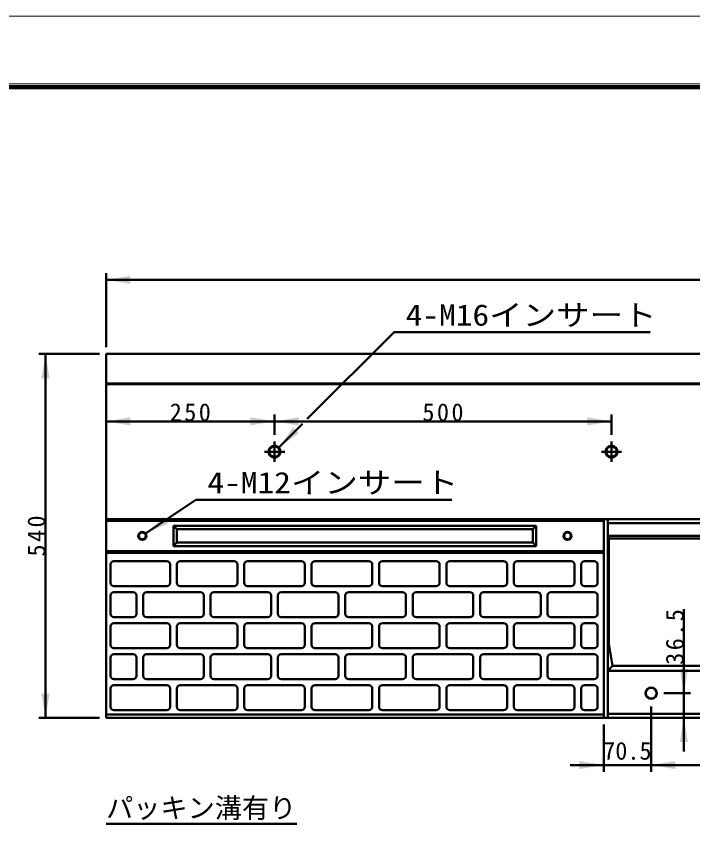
# Model space of a CAD drawing. Units: millimetres, scale not verified. Extents: x -2102 to 2102, y -1485 to 1485.
# Drawn here: x -302 to 702, y 273 to 1485 of the extents above; entities that cross this region are included whole.
import ezdxf
from ezdxf.enums import TextEntityAlignment as Align

# ---------------------------------------------------------------- set-up
doc = ezdxf.new("R2010")
doc.units = ezdxf.units.MM
doc.header["$LTSCALE"] = 5
doc.linetypes.add('LONG_DASHED_DOTTED', pattern=[15.25, 12, -1.5, 0.25, -1.5])
doc.layers.add('0-0_V-nasSTD', color=7, linetype='Continuous', lineweight=35)
doc.layers.add('0-1_0', color=7, linetype='Continuous', lineweight=50)
doc.styles.add('ＭＳ ゴシック', font='')
doc.styles.get('ＭＳ ゴシック').set_extended_font_data('MS Gothic')

msp = doc.modelspace()

# ---------------------------------------------------------------- linework, layer by layer
at = {"layer": '0-0_V-nasSTD', "lineweight": 50}
for p, q in [((570.168, 738.887), (-168.332, 738.887)), ((570.168, 736.387), (-168.332, 736.387)), ((470.168, 728.887), (-68.332, 728.887)), ((-68.332, 728.887), (-68.332, 698.887)), ((-63.332, 723.887), (-68.332, 728.887)), ((465.168, 723.887), (470.168, 728.887)), ((470.168, 728.887), (470.168, 698.887)), ((465.168, 723.887), (-63.332, 723.887)), ((-63.332, 723.887), (-63.332, 703.887)), ((465.168, 723.887), (465.168, 703.887)), ((-63.332, 703.887), (-68.332, 698.887)), ((465.168, 703.887), (-63.332, 703.887)), ((465.168, 703.887), (470.168, 698.887)), ((577.917, 709.987), (577.917, 553.887)), ((570.168, 691.387), (-168.332, 691.387)), ((470.168, 698.887), (-68.332, 698.887)), ((570.168, 688.887), (-168.332, 688.887)), ((583.355, 521.057), (577.917, 553.887))]:
    msp.add_line(p, q, dxfattribs=at)
at = {"layer": '0-0_V-nasSTD', "lineweight": 18}
for points in [[(-2102.5, -1485), (-2102.5, 1485), (2102.5, 1485), (2102.5, -1485)], [(-2002.5, -1385), (-2002.5, 1385), (2002.5, 1385), (2002.5, -1385)]]:
    msp.add_lwpolyline(points, close=True, dxfattribs=at)
at = {"layer": '0-0_V-nasSTD', "lineweight": 100}
msp.add_lwpolyline([(1997.5, -1380), (1997.5, 1380), (-1997.5, 1380)], dxfattribs=at)
at = {"layer": '0-0_V-nasSTD', "lineweight": 50}
for centre, radius in [((-114.632, 713.887), 6), ((-114.632, 713.887), 5), ((516.468, 713.887), 6), ((516.468, 713.887), 5), ((640.668, 480.387), 8.5), ((640.668, 480.387), 8)]:
    msp.add_circle(centre, radius, dxfattribs=at)
at = {"layer": '0-0_V-nasSTD'}
for points in [[(-168.332, 1093.887), (-132.332, 1087.887), (-132.332, 1099.887)], [(-264.332, 947.887), (-258.332, 983.887), (-252.332, 947.887)], [(-168.332, 883.887), (-132.332, 877.887), (-132.332, 889.887)], [(45.668, 877.887), (45.668, 889.887), (81.668, 883.887)], [(81.668, 883.887), (117.668, 877.887), (117.668, 889.887)], [(545.668, 877.887), (545.668, 889.887), (581.668, 883.887)], [(88.031, 845.251), (109.245, 874.949), (117.73, 866.464)], [(-109.662, 717.248), (-83.202, 742.385), (-79.841, 737.415)], [(-109.662, 717.248), (-79.841, 737.415), (-76.48, 732.445)], [(683.168, 516.387), (689.168, 480.387), (695.168, 516.387)], [(-264.332, 479.887), (-258.332, 443.887), (-252.332, 479.887)], [(683.168, 407.887), (689.168, 443.887), (695.168, 407.887)], [(534.168, 367.887), (534.168, 379.887), (570.168, 373.887)], [(640.668, 373.887), (676.668, 367.887), (676.668, 379.887)]]:
    msp.add_solid(points, dxfattribs=at)
at = {"layer": '0-1_0'}
for p, q in [((-168.332, 993.887), (-168.332, 1103.887)), ((-168.332, 1093.887), (1831.668, 1093.887)), ((130.203, 887.422), (259.146, 1016.365)), ((259.146, 1016.365), (639.146, 1016.365)), ((-178.332, 983.887), (-268.332, 983.887)), ((-258.332, 443.887), (-258.332, 983.887)), ((-168.332, 983.887), (-168.332, 443.887)), ((1831.668, 983.887), (-168.332, 983.887)), ((831.668, 939.887), (-168.332, 939.887)), ((831.668, 938.887), (-168.332, 938.887)), ((81.668, 863.887), (81.668, 893.887)), ((581.668, 863.887), (581.668, 893.887)), ((88.031, 845.251), (123.132, 880.351)), ((-35.11, 767.665), (-109.662, 717.248)), ((-35.11, 767.665), (344.89, 767.665)), ((570.168, 738.887), (570.168, 443.887)), ((570.168, 738.887), (576.168, 738.887)), ((576.168, 738.887), (576.168, 443.887)), ((576.168, 738.887), (1087.168, 738.887)), ((576.168, 732.887), (1087.168, 732.887)), ((576.168, 713.887), (1087.168, 713.887)), ((577.917, 709.987), (576.168, 713.887)), ((577.917, 709.987), (1085.418, 709.987)), ((-161.832, 644.387), (-161.832, 671.387)), ((-156.832, 676.387), (-78.332, 676.387)), ((-73.332, 671.387), (-73.332, 644.387)), ((-63.332, 644.387), (-63.332, 671.387)), ((-58.332, 676.387), (21.668, 676.387)), ((26.668, 671.387), (26.668, 644.387)), ((36.668, 644.387), (36.668, 671.387)), ((41.668, 676.387), (121.668, 676.387)), ((126.668, 671.387), (126.668, 644.387)), ((136.668, 644.387), (136.668, 671.387)), ((141.668, 676.387), (221.668, 676.387)), ((226.668, 671.387), (226.668, 644.387)), ((236.668, 644.387), (236.668, 671.387)), ((241.668, 676.387), (321.668, 676.387)), ((326.668, 671.387), (326.668, 644.387)), ((336.668, 644.387), (336.668, 671.387)), ((341.668, 676.387), (421.668, 676.387)), ((426.668, 671.387), (426.668, 644.387)), ((436.668, 644.387), (436.668, 671.387)), ((441.668, 676.387), (521.668, 676.387)), ((526.668, 671.387), (526.668, 644.387)), ((536.668, 644.387), (536.668, 671.387)), ((541.668, 676.387), (556.168, 676.387)), ((561.168, 671.387), (561.168, 644.387)), ((-78.332, 639.387), (-156.832, 639.387)), ((-128.332, 630.387), (-156.832, 630.387)), ((-28.332, 630.387), (-108.332, 630.387)), ((21.668, 639.387), (-58.332, 639.387)), ((71.668, 630.387), (-8.332, 630.387)), ((121.668, 639.387), (41.668, 639.387)), ((171.668, 630.387), (91.668, 630.387)), ((221.668, 639.387), (141.668, 639.387)), ((271.668, 630.387), (191.668, 630.387)), ((321.668, 639.387), (241.668, 639.387)), ((371.668, 630.387), (291.668, 630.387)), ((421.668, 639.387), (341.668, 639.387)), ((471.668, 630.387), (391.668, 630.387)), ((521.668, 639.387), (441.668, 639.387)), ((556.168, 630.387), (491.668, 630.387)), ((556.168, 639.387), (541.668, 639.387)), ((-161.832, 625.387), (-161.832, 598.387)), ((-123.332, 598.387), (-123.332, 625.387)), ((-113.332, 625.387), (-113.332, 598.387)), ((-23.332, 598.387), (-23.332, 625.387)), ((-13.332, 625.387), (-13.332, 598.387)), ((76.668, 598.387), (76.668, 625.387)), ((86.668, 625.387), (86.668, 598.387)), ((176.668, 598.387), (176.668, 625.387)), ((186.668, 625.387), (186.668, 598.387)), ((276.668, 598.387), (276.668, 625.387)), ((286.668, 625.387), (286.668, 598.387)), ((376.668, 598.387), (376.668, 625.387)), ((386.668, 625.387), (386.668, 598.387)), ((476.668, 598.387), (476.668, 625.387)), ((486.668, 625.387), (486.668, 598.387)), ((561.168, 598.387), (561.168, 625.387)), ((689.168, 605.387), (689.168, 480.387)), ((-156.832, 593.387), (-128.332, 593.387)), ((-78.332, 584.387), (-156.832, 584.387)), ((-108.332, 593.387), (-28.332, 593.387)), ((21.668, 584.387), (-58.332, 584.387)), ((-8.332, 593.387), (71.668, 593.387)), ((121.668, 584.387), (41.668, 584.387)), ((91.668, 593.387), (171.668, 593.387)), ((221.668, 584.387), (141.668, 584.387)), ((191.668, 593.387), (271.668, 593.387)), ((321.668, 584.387), (241.668, 584.387)), ((291.668, 593.387), (371.668, 593.387)), ((421.668, 584.387), (341.668, 584.387)), ((391.668, 593.387), (471.668, 593.387)), ((521.668, 584.387), (441.668, 584.387)), ((491.668, 593.387), (556.168, 593.387)), ((556.168, 584.387), (541.668, 584.387)), ((-161.832, 579.387), (-161.832, 552.387)), ((-73.332, 552.387), (-73.332, 579.387)), ((-63.332, 579.387), (-63.332, 552.387)), ((26.668, 552.387), (26.668, 579.387)), ((36.668, 579.387), (36.668, 552.387)), ((126.668, 552.387), (126.668, 579.387)), ((136.668, 579.387), (136.668, 552.387)), ((226.668, 552.387), (226.668, 579.387)), ((236.668, 579.387), (236.668, 552.387)), ((326.668, 552.387), (326.668, 579.387)), ((336.668, 579.387), (336.668, 552.387)), ((426.668, 552.387), (426.668, 579.387)), ((436.668, 579.387), (436.668, 552.387)), ((526.668, 552.387), (526.668, 579.387)), ((536.668, 579.387), (536.668, 552.387)), ((561.168, 552.387), (561.168, 579.387)), ((-156.832, 547.387), (-78.332, 547.387)), ((-58.332, 547.387), (21.668, 547.387)), ((41.668, 547.387), (121.668, 547.387)), ((141.668, 547.387), (221.668, 547.387)), ((241.668, 547.387), (321.668, 547.387)), ((341.668, 547.387), (421.668, 547.387)), ((441.668, 547.387), (521.668, 547.387)), ((541.668, 547.387), (556.168, 547.387)), ((-161.832, 533.387), (-161.832, 506.387)), ((-128.332, 538.387), (-156.832, 538.387)), ((-123.332, 506.387), (-123.332, 533.387)), ((-113.332, 533.387), (-113.332, 506.387)), ((-28.332, 538.387), (-108.332, 538.387)), ((-23.332, 506.387), (-23.332, 533.387)), ((-13.332, 533.387), (-13.332, 506.387)), ((71.668, 538.387), (-8.332, 538.387)), ((76.668, 506.387), (76.668, 533.387)), ((86.668, 533.387), (86.668, 506.387)), ((171.668, 538.387), (91.668, 538.387)), ((176.668, 506.387), (176.668, 533.387)), ((186.668, 533.387), (186.668, 506.387)), ((271.668, 538.387), (191.668, 538.387)), ((276.668, 506.387), (276.668, 533.387)), ((286.668, 533.387), (286.668, 506.387)), ((371.668, 538.387), (291.668, 538.387)), ((376.668, 506.387), (376.668, 533.387)), ((386.668, 533.387), (386.668, 506.387)), ((471.668, 538.387), (391.668, 538.387)), ((476.668, 506.387), (476.668, 533.387)), ((486.668, 533.387), (486.668, 506.387)), ((556.168, 538.387), (491.668, 538.387)), ((561.168, 506.387), (561.168, 533.387)), ((583.355, 521.057), (576.168, 513.887)), ((583.355, 521.057), (1079.98, 521.057)), ((576.168, 513.887), (1087.168, 513.887)), ((-156.832, 501.387), (-128.332, 501.387)), ((-108.332, 501.387), (-28.332, 501.387)), ((-8.332, 501.387), (71.668, 501.387)), ((91.668, 501.387), (171.668, 501.387)), ((191.668, 501.387), (271.668, 501.387)), ((291.668, 501.387), (371.668, 501.387)), ((391.668, 501.387), (471.668, 501.387)), ((491.668, 501.387), (556.168, 501.387)), ((-161.832, 487.387), (-161.832, 460.387)), ((-78.332, 492.387), (-156.832, 492.387)), ((-73.332, 460.387), (-73.332, 487.387)), ((-63.332, 487.387), (-63.332, 460.387)), ((21.668, 492.387), (-58.332, 492.387)), ((26.668, 460.387), (26.668, 487.387)), ((36.668, 487.387), (36.668, 460.387)), ((121.668, 492.387), (41.668, 492.387)), ((126.668, 460.387), (126.668, 487.387)), ((136.668, 487.387), (136.668, 460.387)), ((221.668, 492.387), (141.668, 492.387)), ((226.668, 460.387), (226.668, 487.387)), ((236.668, 487.387), (236.668, 460.387)), ((321.668, 492.387), (241.668, 492.387)), ((326.668, 460.387), (326.668, 487.387)), ((336.668, 487.387), (336.668, 460.387)), ((421.668, 492.387), (341.668, 492.387)), ((426.668, 460.387), (426.668, 487.387)), ((436.668, 487.387), (436.668, 460.387)), ((521.668, 492.387), (441.668, 492.387)), ((526.668, 460.387), (526.668, 487.387)), ((536.668, 487.387), (536.668, 460.387)), ((556.168, 492.387), (541.668, 492.387)), ((561.168, 460.387), (561.168, 487.387)), ((699.168, 480.387), (659.168, 480.387)), ((689.168, 443.887), (689.168, 480.387)), ((640.668, 363.887), (640.668, 460.887)), ((-168.332, 448.887), (570.168, 448.887)), ((-156.832, 455.387), (-78.332, 455.387)), ((-58.332, 455.387), (21.668, 455.387)), ((41.668, 455.387), (121.668, 455.387)), ((141.668, 455.387), (221.668, 455.387)), ((241.668, 455.387), (321.668, 455.387)), ((341.668, 455.387), (421.668, 455.387)), ((441.668, 455.387), (521.668, 455.387)), ((541.668, 455.387), (556.168, 455.387)), ((576.168, 449.887), (1087.168, 449.887)), ((-178.332, 443.887), (-268.332, 443.887)), ((-168.332, 443.887), (570.168, 443.887)), ((570.168, 443.887), (576.168, 443.887)), ((570.168, 443.887), (576.168, 443.887)), ((576.168, 443.887), (1087.168, 443.887)), ((689.168, 393.887), (689.168, 443.887)), ((570.168, 363.887), (570.168, 433.887)), ((520.168, 373.887), (570.168, 373.887)), ((570.168, 373.887), (640.668, 373.887)), ((640.668, 373.887), (1022.668, 373.887)), ((-168.332, 286.559), (114.875, 286.559))]:
    msp.add_line(p, q, dxfattribs=at)
at = {"layer": '0-1_0', "linetype": 'LONG_DASHED_DOTTED'}
for p, q in [((81.668, 853.887), (81.668, 823.887)), ((581.668, 853.887), (581.668, 823.887)), ((96.668, 838.887), (66.668, 838.887)), ((596.668, 838.887), (566.668, 838.887))]:
    msp.add_line(p, q, dxfattribs=at)
at = {"layer": '0-1_0'}
msp.add_lwpolyline([(-168.332, 883.887), (81.668, 883.887), (581.668, 883.887)], dxfattribs=at)
for centre, radius in [((81.668, 838.887), 9), ((81.668, 838.887), 8), ((581.668, 838.887), 9), ((581.668, 838.887), 8)]:
    msp.add_circle(centre, radius, dxfattribs=at)
for centre, start, end in [((-156.832, 671.387), 90, 180), ((-78.332, 671.387), 0, 90), ((-58.332, 671.387), 90, 180), ((21.668, 671.387), 0, 90), ((41.668, 671.387), 90, 180), ((121.668, 671.387), 0, 90), ((141.668, 671.387), 90, 180), ((221.668, 671.387), 0, 90), ((241.668, 671.387), 90, 180), ((321.668, 671.387), 0, 90), ((341.668, 671.387), 90, 180), ((421.668, 671.387), 0, 90), ((441.668, 671.387), 90, 180), ((521.668, 671.387), 0, 90), ((541.668, 671.387), 90, 180), ((556.168, 671.387), 0, 90), ((-156.832, 644.387), 180, 270), ((-78.332, 644.387), 270, 0), ((-58.332, 644.387), 180, 270), ((21.668, 644.387), 270, 0), ((41.668, 644.387), 180, 270), ((121.668, 644.387), 270, 0), ((141.668, 644.387), 180, 270), ((221.668, 644.387), 270, 0), ((241.668, 644.387), 180, 270), ((321.668, 644.387), 270, 0), ((341.668, 644.387), 180, 270), ((421.668, 644.387), 270, 0), ((441.668, 644.387), 180, 270), ((521.668, 644.387), 270, 0), ((541.668, 644.387), 180, 270), ((556.168, 644.387), 270, 0), ((-156.832, 625.387), 90, 180), ((-128.332, 625.387), 0, 90), ((-108.332, 625.387), 90, 180), ((-28.332, 625.387), 0, 90), ((-8.332, 625.387), 90, 180), ((71.668, 625.387), 0, 90), ((91.668, 625.387), 90, 180), ((171.668, 625.387), 0, 90), ((191.668, 625.387), 90, 180), ((271.668, 625.387), 0, 90), ((291.668, 625.387), 90, 180), ((371.668, 625.387), 0, 90), ((391.668, 625.387), 90, 180), ((471.668, 625.387), 0, 90), ((491.668, 625.387), 90, 180), ((556.168, 625.387), 0, 90), ((-156.832, 598.387), 180, 270), ((-128.332, 598.387), 270, 0), ((-108.332, 598.387), 180, 270), ((-28.332, 598.387), 270, 0), ((-8.332, 598.387), 180, 270), ((71.668, 598.387), 270, 0), ((91.668, 598.387), 180, 270), ((171.668, 598.387), 270, 0), ((191.668, 598.387), 180, 270), ((271.668, 598.387), 270, 0), ((291.668, 598.387), 180, 270), ((371.668, 598.387), 270, 0), ((391.668, 598.387), 180, 270), ((471.668, 598.387), 270, 0), ((491.668, 598.387), 180, 270), ((556.168, 598.387), 270, 0), ((-156.832, 579.387), 90, 180), ((-78.332, 579.387), 0, 90), ((-58.332, 579.387), 90, 180), ((21.668, 579.387), 0, 90), ((41.668, 579.387), 90, 180), ((121.668, 579.387), 0, 90), ((141.668, 579.387), 90, 180), ((221.668, 579.387), 0, 90), ((241.668, 579.387), 90, 180), ((321.668, 579.387), 0, 90), ((341.668, 579.387), 90, 180), ((421.668, 579.387), 0, 90), ((441.668, 579.387), 90, 180), ((521.668, 579.387), 0, 90), ((541.668, 579.387), 90, 180), ((556.168, 579.387), 0, 90), ((-156.832, 552.387), 180, 270), ((-78.332, 552.387), 270, 0), ((-58.332, 552.387), 180, 270), ((21.668, 552.387), 270, 0), ((41.668, 552.387), 180, 270), ((121.668, 552.387), 270, 0), ((141.668, 552.387), 180, 270), ((221.668, 552.387), 270, 0), ((241.668, 552.387), 180, 270), ((321.668, 552.387), 270, 0), ((341.668, 552.387), 180, 270), ((421.668, 552.387), 270, 0), ((441.668, 552.387), 180, 270), ((521.668, 552.387), 270, 0), ((541.668, 552.387), 180, 270), ((556.168, 552.387), 270, 0), ((-156.832, 533.387), 90, 180), ((-128.332, 533.387), 0, 90), ((-108.332, 533.387), 90, 180), ((-28.332, 533.387), 0, 90), ((-8.332, 533.387), 90, 180), ((71.668, 533.387), 0, 90), ((91.668, 533.387), 90, 180), ((171.668, 533.387), 0, 90), ((191.668, 533.387), 90, 180), ((271.668, 533.387), 0, 90), ((291.668, 533.387), 90, 180), ((371.668, 533.387), 0, 90), ((391.668, 533.387), 90, 180), ((471.668, 533.387), 0, 90), ((491.668, 533.387), 90, 180), ((556.168, 533.387), 0, 90), ((-156.832, 506.387), 180, 270), ((-128.332, 506.387), 270, 0), ((-108.332, 506.387), 180, 270), ((-28.332, 506.387), 270, 0), ((-8.332, 506.387), 180, 270), ((71.668, 506.387), 270, 0), ((91.668, 506.387), 180, 270), ((171.668, 506.387), 270, 0), ((191.668, 506.387), 180, 270), ((271.668, 506.387), 270, 0), ((291.668, 506.387), 180, 270), ((371.668, 506.387), 270, 0), ((391.668, 506.387), 180, 270), ((471.668, 506.387), 270, 0), ((491.668, 506.387), 180, 270), ((556.168, 506.387), 270, 0), ((-156.832, 487.387), 90, 180), ((-78.332, 487.387), 0, 90), ((-58.332, 487.387), 90, 180), ((21.668, 487.387), 0, 90), ((41.668, 487.387), 90, 180), ((121.668, 487.387), 0, 90), ((141.668, 487.387), 90, 180), ((221.668, 487.387), 0, 90), ((241.668, 487.387), 90, 180), ((321.668, 487.387), 0, 90), ((341.668, 487.387), 90, 180), ((421.668, 487.387), 0, 90), ((441.668, 487.387), 90, 180), ((521.668, 487.387), 0, 90), ((541.668, 487.387), 90, 180), ((556.168, 487.387), 0, 90), ((-156.832, 460.387), 180, 270), ((-78.332, 460.387), 270, 0), ((-58.332, 460.387), 180, 270), ((21.668, 460.387), 270, 0), ((41.668, 460.387), 180, 270), ((121.668, 460.387), 270, 0), ((141.668, 460.387), 180, 270), ((221.668, 460.387), 270, 0), ((241.668, 460.387), 180, 270), ((321.668, 460.387), 270, 0), ((341.668, 460.387), 180, 270), ((421.668, 460.387), 270, 0), ((441.668, 460.387), 180, 270), ((521.668, 460.387), 270, 0), ((541.668, 460.387), 180, 270), ((556.168, 460.387), 270, 0)]:
    msp.add_arc(centre, 5, start, end, dxfattribs=at)

# ---------------------------------------------------------------- texts
at = {"layer": '0-0_V-nasSTD', "style": 'ＭＳ ゴシック', "width": 1.15}
for s, p in [('4-M16インサート', (276.266, 1016.365)), ('4-M12インサート', (-17.99, 767.665))]:
    msp.add_text(s, height=31.67, dxfattribs=at).set_placement(p, align=Align.BOTTOM_LEFT)
at = {"layer": '0-0_V-nasSTD', "style": 'ＭＳ ゴシック'}
for s, height, p in [('70.5', 26.39, (569.418, 373.887)), ('パッキン溝有り', 29.56, (-168.332, 286.559))]:
    msp.add_text(s, height=height, dxfattribs=at).set_placement(p, align=Align.BOTTOM_LEFT)
at = {"layer": '0-0_V-nasSTD', "char_height": 26.39, "attachment_point": 7, "style": 'ＭＳ ゴシック'}
for s, insert in [('\\T1.2;250', (-73.932, 883.887)), ('\\T1.2;500', (301.068, 883.887))]:
    msp.add_mtext(s, dxfattribs=dict(at, insert=insert))
at = {"layer": '0-0_V-nasSTD', "char_height": 26.39, "attachment_point": 7, "rotation": 90, "style": 'ＭＳ ゴシック'}
for s, insert in [('\\T1.2;540', (-258.332, 683.287)), ('\\T1.2;36.5', (689.168, 522.587))]:
    msp.add_mtext(s, dxfattribs=dict(at, insert=insert))

doc.saveas('drawing.dxf')
